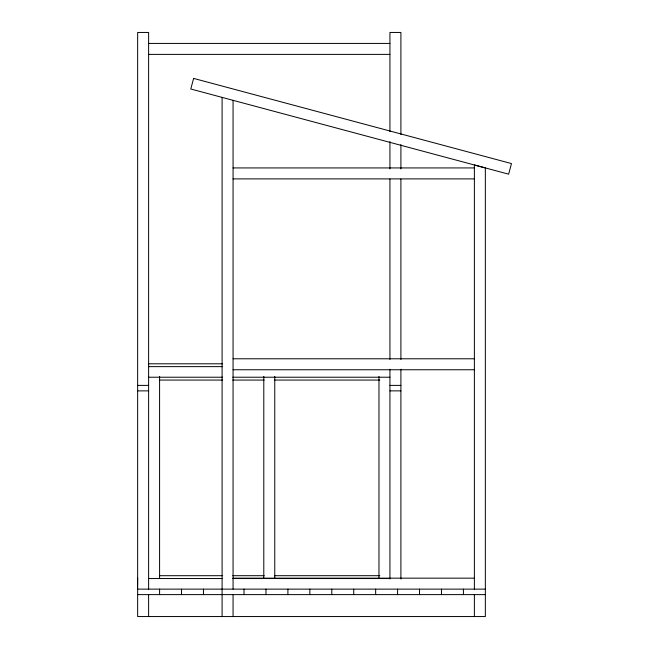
<?xml version="1.0" encoding="UTF-8"?>
<svg xmlns="http://www.w3.org/2000/svg" width="649" height="649" viewBox="0 0 649 649"><rect width="100%" height="100%" fill="white"/><g stroke="black" fill="none" stroke-linecap="round" stroke-linejoin="round"><path stroke-width="0.97" d="M137.523 589.13L137.653 578.162M148.621 43.418L389.935 43.418M148.621 54.386L389.935 54.386M233.064 167.929L474.378 167.929M233.064 178.897L474.378 178.897M233.064 358.783L474.378 358.783M148.621 363.797L222.639 363.797M148.621 366.628L222.639 366.628M233.064 369.752L474.378 369.752M148.621 377.223L222.639 377.223M232.772 377.223L389.935 377.223M159.776 380.063L222.639 380.063M232.772 380.063L264.208 380.063M274.349 380.063L379.795 380.063M137.653 385.392L148.621 385.392M389.935 385.392L400.904 385.392M137.653 390.876L148.621 390.876M389.935 390.876L400.904 390.876M159.776 575.695L222.639 575.695M232.772 575.695L264.208 575.695M274.349 575.695L379.795 575.695M233.064 578.162L474.378 578.162M148.621 578.535L222.639 578.535M232.772 578.535L389.935 578.535M137.653 589.13L485.347 589.13M137.653 594.614L485.347 594.614M474.378 589.13L474.378 164.976L485.347 167.929L485.347 616.55L137.653 616.55L137.653 32.45L148.621 32.45L148.621 589.13M474.378 594.614L474.378 616.55M463.41 589.13L463.41 594.614M441.466 589.13L441.466 594.614M419.53 589.13L419.53 594.614M400.904 134.594L400.904 32.45L389.935 32.45L389.935 131.56M400.904 144.589L400.904 168.918M400.904 179.051L400.904 359.457M400.904 369.208L400.904 579.013M397.594 589.13L397.594 594.614M389.935 141.547L389.935 168.918M389.935 179.051L389.935 359.457M389.935 369.208L389.935 579.013M378.967 376.412L378.967 578.535M375.657 589.13L375.657 594.614M353.721 589.13L353.721 594.614M331.785 589.13L331.785 594.614M309.841 589.13L309.841 594.614M287.905 589.13L287.905 594.614M274.762 376.412L274.762 578.535M265.968 589.13L265.968 594.614M263.794 376.412L263.794 578.535M244.032 589.13L244.032 594.614M233.064 100.327L233.064 589.13M233.064 594.614L233.064 616.55M222.096 97.391L222.096 616.55M203.462 589.13L203.462 594.614M181.525 589.13L181.525 594.614M159.589 376.412L159.589 578.535M159.589 589.13L159.589 594.614M148.621 594.614L148.621 616.55M193.621 78.407L190.782 89.002L508.638 174.167L511.477 163.572L193.621 78.407"/></g></svg>
